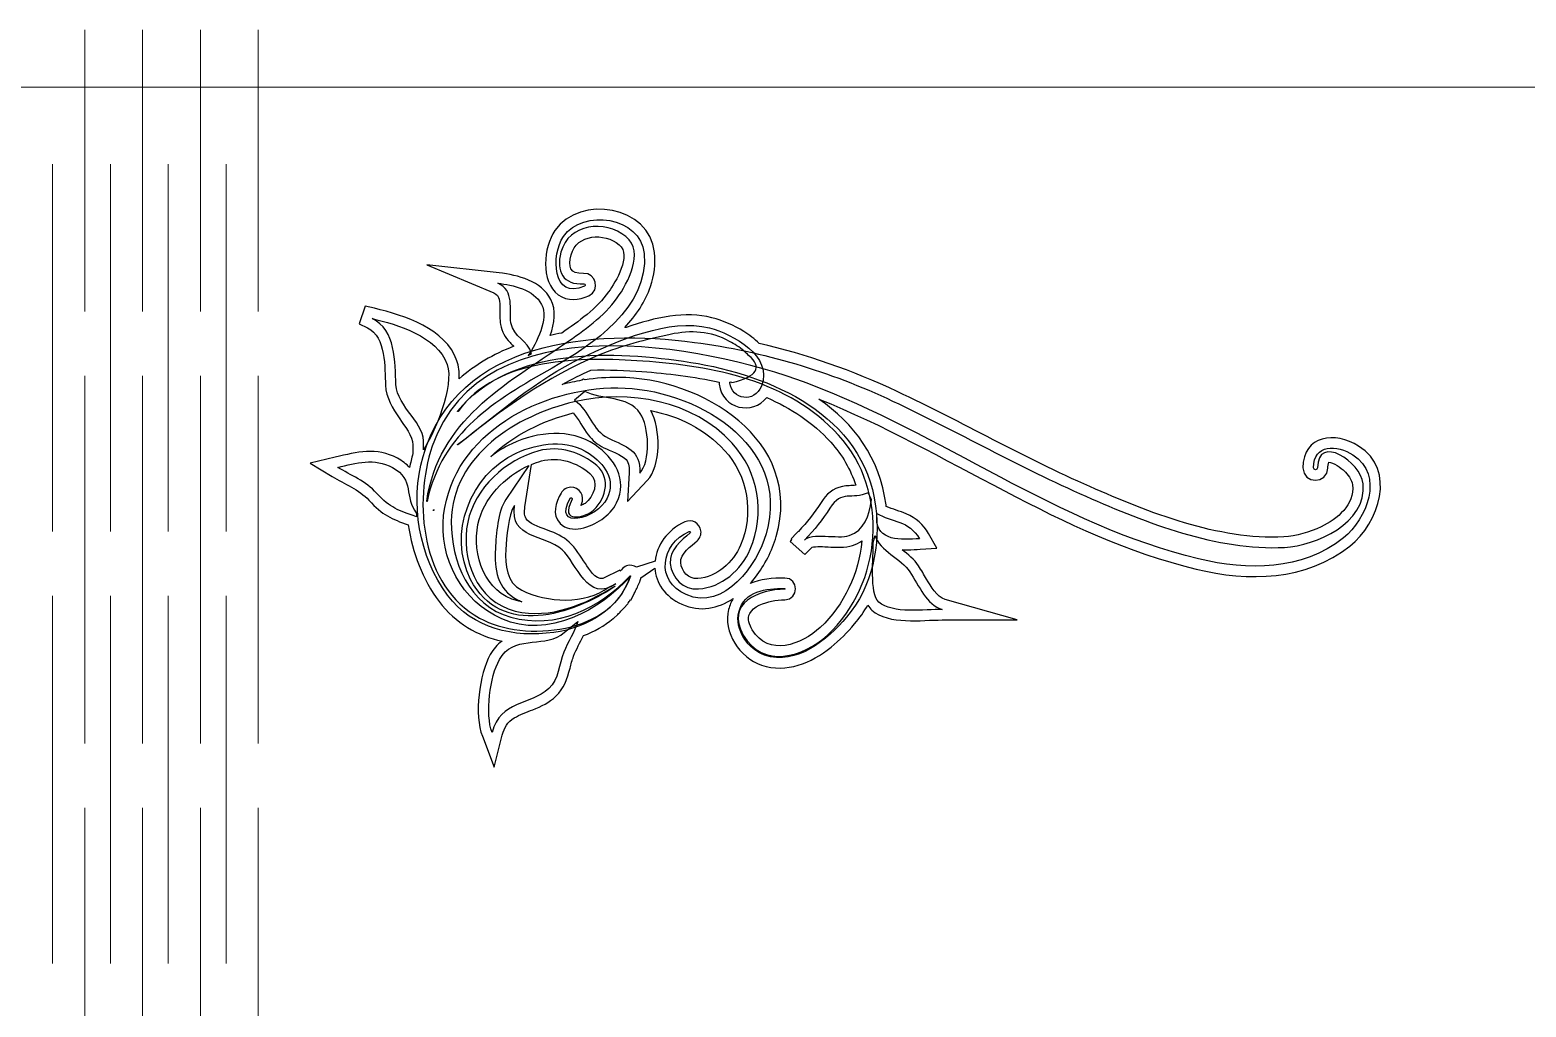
# Model space of a CAD drawing. Header units: centimetres. Extents: x -31 to 29.5, y -18.9 to 20.7.
# Drawn here: x -7.19 to 2.64, y 14.32 to 20.75 of the extents above; entities that cross this region are included whole.
import ezdxf

# ---------------------------------------------------------------- set-up
doc = ezdxf.new("R2010")
doc.units = ezdxf.units.CM
doc.header["$MEASUREMENT"] = 0
doc.layers.add('layer 1', color=7, linetype='Continuous')

msp = doc.modelspace()

# ---------------------------------------------------------------- linework, layer by layer
at = {"layer": 'layer 1', "color": 1, "lineweight": 9}
for points in [[(-6.8301, 20.74511), (-6.8301, 20.74511), (-6.8301, 18.89259), (-6.8301, 18.89259)], [(-6.44995, 20.74511), (-6.44995, 20.74511), (-6.44995, 18.89259), (-6.44995, 18.89259)], [(-6.06979, 20.74511), (-6.06979, 20.74511), (-6.06979, 18.89259), (-6.06979, 18.89259)], [(-5.68964, 20.74511), (-5.68964, 20.74511), (-5.68964, 18.89259), (-5.68964, 18.89259)], [(-7.04121, 19.86218), (-7.04121, 19.05667), (-7.04121, 18.25113), (-7.04121, 17.44559)], [(-6.66106, 19.86218), (-6.66106, 19.05667), (-6.66106, 18.25113), (-6.66106, 17.44559)], [(-6.2809, 19.86218), (-6.2809, 19.05667), (-6.2809, 18.25113), (-6.2809, 17.44559)], [(-5.90075, 19.86218), (-5.90075, 19.05667), (-5.90075, 18.25113), (-5.90075, 17.44559)], [(-6.83008, 18.46944), (-6.83008, 17.66392), (-6.83008, 16.85838), (-6.83008, 16.05284)], [(-6.44993, 18.46944), (-6.44993, 17.66392), (-6.44993, 16.85838), (-6.44993, 16.05284)], [(-6.06977, 18.46944), (-6.06977, 17.66392), (-6.06977, 16.85838), (-6.06977, 16.05284)], [(-5.68962, 18.46944), (-5.68962, 17.66392), (-5.68962, 16.85838), (-5.68962, 16.05284)], [(-7.04119, 17.02244), (-7.04119, 16.21692), (-7.04119, 15.41138), (-7.04119, 14.60584)], [(-6.66104, 17.02244), (-6.66104, 16.21692), (-6.66104, 15.41138), (-6.66104, 14.60584)], [(-6.28088, 17.02244), (-6.28088, 16.21692), (-6.28088, 15.41138), (-6.28088, 14.60584)], [(-5.90073, 17.02244), (-5.90073, 16.21692), (-5.90073, 15.41138), (-5.90073, 14.60584)], [(-6.83008, 15.62969), (-6.83008, 14.82417), (-6.83008, 14.01863), (-6.83008, 13.2131)], [(-6.44993, 15.62969), (-6.44993, 14.82417), (-6.44993, 14.01863), (-6.44993, 13.2131)], [(-6.06977, 15.62969), (-6.06977, 14.82417), (-6.06977, 14.01863), (-6.06977, 13.2131)], [(-5.68962, 15.62969), (-5.68962, 14.82417), (-5.68962, 14.01863), (-5.68962, 13.2131)]]:
    msp.add_open_spline(points, degree=3, dxfattribs=at)
msp.add_open_spline([(-30.26199, 20.36777), (-30.26199, 20.36777), (12.02372, 20.36777), (12.02372, 20.36777), (12.02372, 20.36777), (12.19558, 20.36777), (12.33619, 20.22717), (12.33619, 20.05532), (12.33619, 20.05532), (12.33619, 20.05532), (12.33619, -2.51093), (12.33619, -2.51093), (12.33619, -2.51093), (12.33619, -2.68281), (12.19558, -2.82339), (12.02372, -2.82339), (12.02372, -2.82339), (12.02372, -2.82339), (-30.26199, -2.82339), (-30.26199, -2.82339), (-30.26199, -2.82339), (-30.43385, -2.82339), (-30.57445, -2.68281), (-30.57445, -2.51093), (-30.57445, -2.51093), (-30.57445, -2.51093), (-30.57445, 20.05532), (-30.57445, 20.05532), (-30.57445, 20.05532), (-30.57445, 20.22717), (-30.43385, 20.36777), (-30.26199, 20.36777)], degree=3, knots=[0, 0, 0, 0, 0.1111111, 0.1111111, 0.1111111, 0.1111111, 0.2222222, 0.2222222, 0.2222222, 0.2222222, 0.3333333, 0.3333333, 0.3333333, 0.3333333, 0.4444444, 0.4444444, 0.4444444, 0.4444444, 0.5555556, 0.5555556, 0.5555556, 0.5555556, 0.6666667, 0.6666667, 0.6666667, 0.6666667, 0.7777778, 0.7777778, 0.7777778, 0.7777778, 1, 1, 1, 1], dxfattribs=at)
at = {"layer": 'layer 1', "color": 7}
for points, knots in [([(-1.45755, 17.32664), (-1.4174, 17.29539), (-1.37709, 17.26248), (-1.34866, 17.21995), (-1.34866, 17.21995), (-1.32977, 17.19167), (-1.31306, 17.16201), (-1.2959, 17.13267), (-1.2959, 17.13267), (-1.26917, 17.08696), (-1.22879, 17.01547), (-1.17412, 16.99993), (-1.17412, 16.99993), (-1.17412, 16.99993), (-0.70026, 16.86532), (-0.70026, 16.86532), (-0.70026, 16.86532), (-0.70026, 16.86532), (-1.19287, 16.86458), (-1.19287, 16.86458), (-1.19287, 16.86458), (-1.33172, 16.86437), (-1.54293, 16.83114), (-1.65515, 16.92928), (-1.65515, 16.92928), (-1.6656, 16.93841), (-1.67445, 16.94959), (-1.68193, 16.9624), (-1.68193, 16.9624), (-1.7071, 16.91899), (-1.73613, 16.87755), (-1.76917, 16.83861), (-1.76917, 16.83861), (-1.81607, 16.78334), (-1.86769, 16.73093), (-1.92426, 16.68552), (-1.92426, 16.68552), (-2.05442, 16.58103), (-2.21541, 16.51311), (-2.38188, 16.56777), (-2.38188, 16.56777), (-2.52315, 16.61416), (-2.63681, 16.78573), (-2.597, 16.93438), (-2.597, 16.93438), (-2.58979, 16.96129), (-2.58, 16.98476), (-2.56801, 17.00523), (-2.56801, 17.00523), (-2.66619, 16.93984), (-2.78241, 16.9136), (-2.90471, 16.96795), (-2.90471, 16.96795), (-3.01973, 17.01906), (-3.07611, 17.11032), (-3.08203, 17.20551), (-3.08203, 17.20551), (-3.08203, 17.20551), (-3.1734, 17.14225), (-3.1734, 17.14225), (-3.1734, 17.14225), (-3.17408, 17.13825), (-3.17513, 17.13422), (-3.17656, 17.13016), (-3.17656, 17.13016), (-3.1778, 17.12665), (-3.17908, 17.12315), (-3.18039, 17.11967), (-3.18039, 17.11967), (-3.18039, 17.11967), (-3.17859, 17.11877), (-3.17859, 17.11877), (-3.17859, 17.11877), (-3.17859, 17.11877), (-3.19339, 17.0881), (-3.19339, 17.0881), (-3.19339, 17.0881), (-3.19813, 17.07748), (-3.20319, 17.06701), (-3.20854, 17.05669), (-3.20854, 17.05669), (-3.21257, 17.04838), (-3.21683, 17.0402), (-3.22132, 17.03216), (-3.22132, 17.03216), (-3.22132, 17.03216), (-3.24045, 16.99544), (-3.24045, 16.99544), (-3.24045, 16.99544), (-3.24045, 16.99544), (-3.24309, 16.99677), (-3.24309, 16.99677), (-3.24309, 16.99677), (-3.24835, 16.98898), (-3.25384, 16.98134), (-3.25953, 16.97386), (-3.25953, 16.97386), (-3.25953, 16.97386), (-3.25742, 16.9718), (-3.25742, 16.9718), (-3.25742, 16.9718), (-3.25742, 16.9718), (-3.28764, 16.94009), (-3.28764, 16.94009), (-3.28764, 16.94009), (-3.29329, 16.93387), (-3.2991, 16.92777), (-3.30507, 16.92181), (-3.30507, 16.92181), (-3.31177, 16.91481), (-3.31861, 16.90799), (-3.32561, 16.90134), (-3.32561, 16.90134), (-3.32561, 16.90134), (-3.3539, 16.87315), (-3.3539, 16.87315), (-3.3539, 16.87315), (-3.3539, 16.87315), (-3.35552, 16.87473), (-3.35552, 16.87473), (-3.35552, 16.87473), (-3.41405, 16.82595), (-3.48087, 16.7884), (-3.55194, 16.7612), (-3.55194, 16.7612), (-3.57352, 16.71609), (-3.59791, 16.6726), (-3.61651, 16.62602), (-3.61651, 16.62602), (-3.62659, 16.60079), (-3.63307, 16.57337), (-3.63988, 16.54709), (-3.63988, 16.54709), (-3.6579, 16.47745), (-3.67823, 16.41444), (-3.73244, 16.3635), (-3.73244, 16.3635), (-3.77695, 16.32168), (-3.82833, 16.29644), (-3.88441, 16.27411), (-3.88441, 16.27411), (-3.92471, 16.25806), (-3.97012, 16.24318), (-4.00689, 16.22015), (-4.00689, 16.22015), (-4.05065, 16.19275), (-4.07251, 16.15743), (-4.08493, 16.10758), (-4.08493, 16.10758), (-4.08493, 16.10758), (-4.13743, 15.89681), (-4.13743, 15.89681), (-4.13743, 15.89681), (-4.13743, 15.89681), (-4.21617, 16.09925), (-4.21617, 16.09925), (-4.21617, 16.09925), (-4.27023, 16.23826), (-4.23675, 16.50793), (-4.16439, 16.63713), (-4.16439, 16.63713), (-4.14426, 16.67309), (-4.11847, 16.70237), (-4.08652, 16.7247), (-4.08652, 16.7247), (-4.24725, 16.76037), (-4.39331, 16.84294), (-4.4998, 16.98537), (-4.4998, 16.98537), (-4.60844, 17.13067), (-4.67695, 17.30703), (-4.70276, 17.48933), (-4.70276, 17.48933), (-4.81285, 17.52931), (-4.8727, 17.55318), (-4.96207, 17.652), (-4.96207, 17.652), (-5.02449, 17.72102), (-5.12364, 17.76109), (-5.20256, 17.80886), (-5.20256, 17.80886), (-5.20256, 17.80886), (-5.34743, 17.89655), (-5.34743, 17.89655), (-5.34743, 17.89655), (-5.34743, 17.89655), (-5.18253, 17.93506), (-5.18253, 17.93506), (-5.18253, 17.93506), (-5.03941, 17.96849), (-4.91317, 18.0028), (-4.77445, 17.92831), (-4.77445, 17.92831), (-4.74236, 17.91108), (-4.71573, 17.89087), (-4.69443, 17.8664), (-4.69443, 17.8664), (-4.68843, 17.89765), (-4.68108, 17.92855), (-4.67234, 17.95897), (-4.67234, 17.95897), (-4.67234, 17.95898), (-4.67233, 17.95899), (-4.67233, 17.959), (-4.67233, 17.959), (-4.67233, 17.959), (-4.67233, 18.01709), (-4.67233, 18.01709), (-4.67233, 18.01709), (-4.67233, 18.07137), (-4.72989, 18.14504), (-4.75963, 18.18824), (-4.75963, 18.18824), (-4.8057, 18.25515), (-4.84883, 18.32538), (-4.85285, 18.40885), (-4.85285, 18.40885), (-4.8583, 18.52203), (-4.84815, 18.72699), (-4.97059, 18.78487), (-4.97059, 18.78487), (-4.97059, 18.78487), (-5.02686, 18.81147), (-5.02686, 18.81147), (-5.02686, 18.81147), (-5.02686, 18.81147), (-4.9855, 18.92887), (-4.9855, 18.92887), (-4.9855, 18.92887), (-4.9855, 18.92887), (-4.92498, 18.91432), (-4.92498, 18.91432), (-4.92498, 18.91432), (-4.72607, 18.86649), (-4.45785, 18.78168), (-4.38279, 18.56793), (-4.38279, 18.56793), (-4.37102, 18.53441), (-4.3672, 18.49395), (-4.36935, 18.44963), (-4.36935, 18.44963), (-4.26482, 18.54254), (-4.14248, 18.61277), (-4.0094, 18.66451), (-4.0094, 18.66451), (-4.01844, 18.67301), (-4.02716, 18.68104), (-4.03406, 18.68833), (-4.03406, 18.68833), (-4.06682, 18.72294), (-4.08849, 18.76022), (-4.09636, 18.80781), (-4.09636, 18.80781), (-4.10225, 18.84344), (-4.10052, 18.87954), (-4.1008, 18.91547), (-4.1008, 18.91547), (-4.1011, 18.95454), (-4.0994, 18.99766), (-4.14073, 19.01503), (-4.14073, 19.01503), (-4.14073, 19.01503), (-4.58178, 19.20037), (-4.58178, 19.20037), (-4.58178, 19.20037), (-4.58178, 19.20037), (-4.10633, 19.14719), (-4.10633, 19.14719), (-4.10633, 19.14719), (-3.98145, 19.13322), (-3.82769, 19.09282), (-3.76563, 18.97156), (-3.76563, 18.97156), (-3.72996, 18.90187), (-3.74143, 18.8159), (-3.76979, 18.73638), (-3.76979, 18.73638), (-3.74472, 18.74196), (-3.71944, 18.74703), (-3.694, 18.75164), (-3.694, 18.75164), (-3.58411, 18.82695), (-3.46309, 18.91361), (-3.3862, 19.02217), (-3.3862, 19.02217), (-3.34063, 19.08652), (-3.23249, 19.26241), (-3.31676, 19.3323), (-3.31676, 19.3323), (-3.41373, 19.41272), (-3.59619, 19.4048), (-3.63284, 19.26523), (-3.63284, 19.26523), (-3.65355, 19.18641), (-3.64112, 19.13859), (-3.55221, 19.14402), (-3.55221, 19.14402), (-3.46774, 19.14918), (-3.43905, 19.03092), (-3.51559, 18.99664), (-3.51559, 18.99664), (-3.58116, 18.96727), (-3.65554, 18.95863), (-3.71671, 19.00335), (-3.71671, 19.00335), (-3.83469, 19.08961), (-3.81488, 19.31802), (-3.73912, 19.4262), (-3.73912, 19.4262), (-3.57364, 19.66252), (-3.11412, 19.58859), (-3.08439, 19.28132), (-3.08439, 19.28132), (-3.07704, 19.2053), (-3.08598, 19.13043), (-3.11031, 19.05808), (-3.11031, 19.05808), (-3.144, 18.95789), (-3.2048, 18.86839), (-3.28002, 18.78855), (-3.28002, 18.78855), (-3.27659, 18.78858), (-3.27316, 18.78861), (-3.26972, 18.78863), (-3.26972, 18.78863), (-3.08214, 18.85509), (-2.88104, 18.89649), (-2.70653, 18.85196), (-2.70653, 18.85196), (-2.63474, 18.83364), (-2.56056, 18.80103), (-2.49775, 18.76193), (-2.49775, 18.76193), (-2.46143, 18.73932), (-2.42679, 18.71283), (-2.39687, 18.68296), (-2.39687, 18.68296), (-2.08467, 18.61065), (-1.78247, 18.50481), (-1.48955, 18.36682), (-1.48955, 18.36682), (-1.06325, 18.166), (-0.65353, 17.93081), (-0.22188, 17.74131), (-0.22188, 17.74131), (0.16613, 17.57097), (0.62186, 17.38799), (1.05252, 17.41077), (1.05252, 17.41077), (1.13391, 17.41508), (1.22363, 17.44129), (1.29675, 17.47664), (1.29675, 17.47664), (1.4041, 17.52854), (1.51832, 17.62099), (1.50481, 17.75328), (1.50481, 17.75328), (1.50159, 17.78477), (1.471, 17.82317), (1.44927, 17.84448), (1.44927, 17.84448), (1.4331, 17.86033), (1.37467, 17.90613), (1.34865, 17.90146), (1.34865, 17.90146), (1.34386, 17.89339), (1.34251, 17.87136), (1.34241, 17.86385), (1.34241, 17.86385), (1.34105, 17.75711), (1.17866, 17.75722), (1.17825, 17.86447), (1.17825, 17.86447), (1.17741, 18.0831), (1.39323, 18.10391), (1.54381, 18.0084), (1.54381, 18.0084), (1.79441, 17.84945), (1.6796, 17.50263), (1.4866, 17.34987), (1.4866, 17.34987), (1.19711, 17.12076), (0.81946, 17.11575), (0.47542, 17.19898), (0.47542, 17.19898), (-0.42126, 17.41592), (-1.15994, 17.97921), (-2.00369, 18.31731), (-2.00369, 18.31731), (-1.77409, 18.15695), (-1.60309, 17.93126), (-1.56253, 17.62234), (-1.56253, 17.62234), (-1.56203, 17.61856), (-1.56156, 17.61479), (-1.5611, 17.61101), (-1.5611, 17.61101), (-1.51923, 17.59228), (-1.47126, 17.5809), (-1.42971, 17.56273), (-1.42971, 17.56273), (-1.36522, 17.53453), (-1.31732, 17.49426), (-1.28244, 17.43246), (-1.28244, 17.43246), (-1.28244, 17.43246), (-1.22835, 17.33662), (-1.22835, 17.33662), (-1.22835, 17.33662), (-1.22835, 17.33662), (-1.33818, 17.3297), (-1.33818, 17.3297), (-1.33818, 17.3297), (-1.3651, 17.328), (-1.39199, 17.32634), (-1.41896, 17.32597), (-1.41896, 17.32597), (-1.4319, 17.32579), (-1.4448, 17.32599), (-1.45755, 17.32664)], [0, 0, 0, 0, 0.009434, 0.009434, 0.009434, 0.009434, 0.0188679, 0.0188679, 0.0188679, 0.0188679, 0.0283019, 0.0283019, 0.0283019, 0.0283019, 0.0377358, 0.0377358, 0.0377358, 0.0377358, 0.0471698, 0.0471698, 0.0471698, 0.0471698, 0.0566038, 0.0566038, 0.0566038, 0.0566038, 0.0660377, 0.0660377, 0.0660377, 0.0660377, 0.0754717, 0.0754717, 0.0754717, 0.0754717, 0.0849057, 0.0849057, 0.0849057, 0.0849057, 0.0943396, 0.0943396, 0.0943396, 0.0943396, 0.1037736, 0.1037736, 0.1037736, 0.1037736, 0.1132075, 0.1132075, 0.1132075, 0.1132075, 0.1226415, 0.1226415, 0.1226415, 0.1226415, 0.1320755, 0.1320755, 0.1320755, 0.1320755, 0.1415094, 0.1415094, 0.1415094, 0.1415094, 0.1509434, 0.1509434, 0.1509434, 0.1509434, 0.1603774, 0.1603774, 0.1603774, 0.1603774, 0.1698113, 0.1698113, 0.1698113, 0.1698113, 0.1792453, 0.1792453, 0.1792453, 0.1792453, 0.1886792, 0.1886792, 0.1886792, 0.1886792, 0.1981132, 0.1981132, 0.1981132, 0.1981132, 0.2075472, 0.2075472, 0.2075472, 0.2075472, 0.2169811, 0.2169811, 0.2169811, 0.2169811, 0.2264151, 0.2264151, 0.2264151, 0.2264151, 0.2358491, 0.2358491, 0.2358491, 0.2358491, 0.245283, 0.245283, 0.245283, 0.245283, 0.254717, 0.254717, 0.254717, 0.254717, 0.2641509, 0.2641509, 0.2641509, 0.2641509, 0.2735849, 0.2735849, 0.2735849, 0.2735849, 0.2830189, 0.2830189, 0.2830189, 0.2830189, 0.2924528, 0.2924528, 0.2924528, 0.2924528, 0.3018868, 0.3018868, 0.3018868, 0.3018868, 0.3113208, 0.3113208, 0.3113208, 0.3113208, 0.3207547, 0.3207547, 0.3207547, 0.3207547, 0.3301887, 0.3301887, 0.3301887, 0.3301887, 0.3396226, 0.3396226, 0.3396226, 0.3396226, 0.3490566, 0.3490566, 0.3490566, 0.3490566, 0.3584906, 0.3584906, 0.3584906, 0.3584906, 0.3679245, 0.3679245, 0.3679245, 0.3679245, 0.3773585, 0.3773585, 0.3773585, 0.3773585, 0.3867925, 0.3867925, 0.3867925, 0.3867925, 0.3962264, 0.3962264, 0.3962264, 0.3962264, 0.4056604, 0.4056604, 0.4056604, 0.4056604, 0.4150943, 0.4150943, 0.4150943, 0.4150943, 0.4245283, 0.4245283, 0.4245283, 0.4245283, 0.4339623, 0.4339623, 0.4339623, 0.4339623, 0.4433962, 0.4433962, 0.4433962, 0.4433962, 0.4528302, 0.4528302, 0.4528302, 0.4528302, 0.4622642, 0.4622642, 0.4622642, 0.4622642, 0.4716981, 0.4716981, 0.4716981, 0.4716981, 0.4811321, 0.4811321, 0.4811321, 0.4811321, 0.490566, 0.490566, 0.490566, 0.490566, 0.5, 0.5, 0.5, 0.5, 0.509434, 0.509434, 0.509434, 0.509434, 0.5188679, 0.5188679, 0.5188679, 0.5188679, 0.5283019, 0.5283019, 0.5283019, 0.5283019, 0.5377358, 0.5377358, 0.5377358, 0.5377358, 0.5471698, 0.5471698, 0.5471698, 0.5471698, 0.5566038, 0.5566038, 0.5566038, 0.5566038, 0.5660377, 0.5660377, 0.5660377, 0.5660377, 0.5754717, 0.5754717, 0.5754717, 0.5754717, 0.5849057, 0.5849057, 0.5849057, 0.5849057, 0.5943396, 0.5943396, 0.5943396, 0.5943396, 0.6037736, 0.6037736, 0.6037736, 0.6037736, 0.6132075, 0.6132075, 0.6132075, 0.6132075, 0.6226415, 0.6226415, 0.6226415, 0.6226415, 0.6320755, 0.6320755, 0.6320755, 0.6320755, 0.6415094, 0.6415094, 0.6415094, 0.6415094, 0.6509434, 0.6509434, 0.6509434, 0.6509434, 0.6603774, 0.6603774, 0.6603774, 0.6603774, 0.6698113, 0.6698113, 0.6698113, 0.6698113, 0.6792453, 0.6792453, 0.6792453, 0.6792453, 0.6886792, 0.6886792, 0.6886792, 0.6886792, 0.6981132, 0.6981132, 0.6981132, 0.6981132, 0.7075472, 0.7075472, 0.7075472, 0.7075472, 0.7169811, 0.7169811, 0.7169811, 0.7169811, 0.7264151, 0.7264151, 0.7264151, 0.7264151, 0.7358491, 0.7358491, 0.7358491, 0.7358491, 0.745283, 0.745283, 0.745283, 0.745283, 0.754717, 0.754717, 0.754717, 0.754717, 0.7641509, 0.7641509, 0.7641509, 0.7641509, 0.7735849, 0.7735849, 0.7735849, 0.7735849, 0.7830189, 0.7830189, 0.7830189, 0.7830189, 0.7924528, 0.7924528, 0.7924528, 0.7924528, 0.8018868, 0.8018868, 0.8018868, 0.8018868, 0.8113208, 0.8113208, 0.8113208, 0.8113208, 0.8207547, 0.8207547, 0.8207547, 0.8207547, 0.8301887, 0.8301887, 0.8301887, 0.8301887, 0.8396226, 0.8396226, 0.8396226, 0.8396226, 0.8490566, 0.8490566, 0.8490566, 0.8490566, 0.8584906, 0.8584906, 0.8584906, 0.8584906, 0.8679245, 0.8679245, 0.8679245, 0.8679245, 0.8773585, 0.8773585, 0.8773585, 0.8773585, 0.8867925, 0.8867925, 0.8867925, 0.8867925, 0.8962264, 0.8962264, 0.8962264, 0.8962264, 0.9056604, 0.9056604, 0.9056604, 0.9056604, 0.9150943, 0.9150943, 0.9150943, 0.9150943, 0.9245283, 0.9245283, 0.9245283, 0.9245283, 0.9339623, 0.9339623, 0.9339623, 0.9339623, 0.9433962, 0.9433962, 0.9433962, 0.9433962, 0.9528302, 0.9528302, 0.9528302, 0.9528302, 0.9622642, 0.9622642, 0.9622642, 0.9622642, 0.9716981, 0.9716981, 0.9716981, 0.9716981, 0.9811321, 0.9811321, 0.9811321, 0.9811321, 1, 1, 1, 1]), ([(-1.7213, 17.38413), (-1.73921, 17.37213), (-1.7595, 17.36204), (-1.78254, 17.35421), (-1.78254, 17.35421), (-1.82998, 17.33808), (-1.89381, 17.34293), (-1.94366, 17.34525), (-1.94366, 17.34525), (-1.96314, 17.34616), (-2.02824, 17.34967), (-2.04839, 17.34229), (-2.04839, 17.34229), (-2.04839, 17.34229), (-2.09522, 17.29475), (-2.09522, 17.29475), (-2.09522, 17.29475), (-2.09522, 17.29475), (-2.19312, 17.38062), (-2.19312, 17.38062), (-2.19312, 17.38062), (-2.19312, 17.38062), (-2.18312, 17.39345), (-2.18312, 17.39345), (-2.18312, 17.39345), (-2.18312, 17.39345), (-2.18709, 17.39778), (-2.18709, 17.39778), (-2.18709, 17.39778), (-2.18709, 17.39778), (-2.15093, 17.43475), (-2.15093, 17.43475), (-2.15093, 17.43475), (-2.14502, 17.44237), (-2.14558, 17.44171), (-2.13867, 17.44729), (-2.13867, 17.44729), (-2.08088, 17.50673), (-2.03398, 17.56657), (-1.98978, 17.63683), (-1.98978, 17.63683), (-1.95575, 17.69092), (-1.91315, 17.73005), (-1.84903, 17.7427), (-1.84903, 17.7427), (-1.81911, 17.74861), (-1.78998, 17.74722), (-1.76119, 17.75034), (-1.76119, 17.75034), (-1.79545, 17.85344), (-1.84996, 17.95017), (-1.92575, 18.03356), (-1.92575, 18.03356), (-2.04491, 18.16467), (-2.18912, 18.25879), (-2.34647, 18.32678), (-2.34647, 18.32678), (-2.43876, 18.21022), (-2.63808, 18.24918), (-2.65856, 18.415), (-2.65856, 18.415), (-2.65909, 18.41933), (-2.65931, 18.42351), (-2.65923, 18.42753), (-2.65923, 18.42753), (-2.82673, 18.46632), (-2.99972, 18.48629), (-3.16668, 18.49798), (-3.16668, 18.49798), (-3.27163, 18.50533), (-3.38643, 18.51075), (-3.50287, 18.50826), (-3.50287, 18.50826), (-3.56671, 18.47915), (-3.62921, 18.44728), (-3.69051, 18.41315), (-3.69051, 18.41315), (-3.64797, 18.42419), (-3.60502, 18.43331), (-3.56198, 18.44048), (-3.56198, 18.44048), (-3.56198, 18.44048), (-3.55163, 18.44911), (-3.55163, 18.44911), (-3.55163, 18.44911), (-3.55163, 18.44911), (-3.54116, 18.44379), (-3.54116, 18.44379), (-3.54116, 18.44379), (-3.46863, 18.45481), (-3.39596, 18.46027), (-3.3246, 18.46004), (-3.3246, 18.46004), (-2.77332, 18.45826), (-2.10288, 18.04731), (-2.28381, 17.41266), (-2.28381, 17.41266), (-2.3104, 17.31942), (-2.36167, 17.22351), (-2.42049, 17.14673), (-2.42049, 17.14673), (-2.43188, 17.13186), (-2.44387, 17.11735), (-2.4564, 17.10337), (-2.4564, 17.10337), (-2.38946, 17.1334), (-2.30807, 17.14036), (-2.22739, 17.14036), (-2.22739, 17.14036), (-2.1335, 17.14036), (-2.1335, 16.9976), (-2.22739, 16.9976), (-2.22739, 16.9976), (-2.25652, 16.9976), (-2.28613, 16.99441), (-2.31463, 16.9884), (-2.31463, 16.9884), (-2.36189, 16.97843), (-2.43489, 16.95297), (-2.45864, 16.90667), (-2.45864, 16.90667), (-2.47637, 16.87208), (-2.45936, 16.83072), (-2.4415, 16.79991), (-2.4415, 16.79991), (-2.337, 16.61965), (-2.11701, 16.70167), (-1.99475, 16.81566), (-1.99475, 16.81566), (-1.83553, 16.96411), (-1.74175, 17.17113), (-1.7213, 17.38413)], [0, 0, 0, 0, 0.0294118, 0.0294118, 0.0294118, 0.0294118, 0.0588235, 0.0588235, 0.0588235, 0.0588235, 0.0882353, 0.0882353, 0.0882353, 0.0882353, 0.1176471, 0.1176471, 0.1176471, 0.1176471, 0.1470588, 0.1470588, 0.1470588, 0.1470588, 0.1764706, 0.1764706, 0.1764706, 0.1764706, 0.2058824, 0.2058824, 0.2058824, 0.2058824, 0.2352941, 0.2352941, 0.2352941, 0.2352941, 0.2647059, 0.2647059, 0.2647059, 0.2647059, 0.2941176, 0.2941176, 0.2941176, 0.2941176, 0.3235294, 0.3235294, 0.3235294, 0.3235294, 0.3529412, 0.3529412, 0.3529412, 0.3529412, 0.3823529, 0.3823529, 0.3823529, 0.3823529, 0.4117647, 0.4117647, 0.4117647, 0.4117647, 0.4411765, 0.4411765, 0.4411765, 0.4411765, 0.4705882, 0.4705882, 0.4705882, 0.4705882, 0.5, 0.5, 0.5, 0.5, 0.5294118, 0.5294118, 0.5294118, 0.5294118, 0.5588235, 0.5588235, 0.5588235, 0.5588235, 0.5882353, 0.5882353, 0.5882353, 0.5882353, 0.6176471, 0.6176471, 0.6176471, 0.6176471, 0.6470588, 0.6470588, 0.6470588, 0.6470588, 0.6764706, 0.6764706, 0.6764706, 0.6764706, 0.7058824, 0.7058824, 0.7058824, 0.7058824, 0.7352941, 0.7352941, 0.7352941, 0.7352941, 0.7647059, 0.7647059, 0.7647059, 0.7647059, 0.7941176, 0.7941176, 0.7941176, 0.7941176, 0.8235294, 0.8235294, 0.8235294, 0.8235294, 0.8529412, 0.8529412, 0.8529412, 0.8529412, 0.8823529, 0.8823529, 0.8823529, 0.8823529, 0.9117647, 0.9117647, 0.9117647, 0.9117647, 0.9411765, 0.9411765, 0.9411765, 0.9411765, 1, 1, 1, 1]), ([(-3.1084, 18.24124), (-3.04306, 18.12035), (-3.04063, 17.87784), (-3.13161, 17.78175), (-3.13161, 17.78175), (-3.13161, 17.78175), (-3.26141, 17.64465), (-3.26141, 17.64465), (-3.26141, 17.64465), (-3.26141, 17.64465), (-3.25059, 17.83314), (-3.25059, 17.83314), (-3.25059, 17.83314), (-3.2489, 17.8625), (-3.25029, 17.89629), (-3.27123, 17.9192), (-3.27123, 17.9192), (-3.29908, 17.94967), (-3.37865, 17.97887), (-3.41699, 17.9973), (-3.41699, 17.9973), (-3.45914, 18.01757), (-3.49251, 18.0465), (-3.52124, 18.0831), (-3.52124, 18.0831), (-3.55498, 18.12609), (-3.5815, 18.18381), (-3.61896, 18.22579), (-3.61896, 18.22579), (-3.81035, 18.1778), (-4.01636, 18.08157), (-4.16097, 17.93715), (-4.16097, 17.93715), (-4.11893, 17.97146), (-4.07259, 18.00079), (-4.02251, 18.02386), (-4.02251, 18.02386), (-3.85029, 18.10319), (-3.64039, 18.12597), (-3.47527, 18.01633), (-3.47527, 18.01633), (-3.34693, 17.93113), (-3.25897, 17.78689), (-3.33366, 17.63445), (-3.33366, 17.63445), (-3.35524, 17.59041), (-3.39145, 17.55358), (-3.43134, 17.52567), (-3.43134, 17.52567), (-3.50173, 17.47641), (-3.63422, 17.42575), (-3.70531, 17.49964), (-3.70531, 17.49964), (-3.76045, 17.55695), (-3.73281, 17.63933), (-3.69882, 17.69922), (-3.69882, 17.69922), (-3.68577, 17.72221), (-3.66202, 17.7368), (-3.63555, 17.73765), (-3.63555, 17.73765), (-3.57763, 17.7395), (-3.53821, 17.67814), (-3.56527, 17.62609), (-3.56527, 17.62609), (-3.56637, 17.62398), (-3.56786, 17.62103), (-3.5695, 17.61762), (-3.5695, 17.61762), (-3.5574, 17.62167), (-3.54599, 17.62672), (-3.54086, 17.63049), (-3.54086, 17.63049), (-3.48342, 17.67357), (-3.44553, 17.77348), (-3.5091, 17.82836), (-3.5091, 17.82836), (-3.59408, 17.90174), (-3.71744, 17.93998), (-3.82775, 17.90997), (-3.82775, 17.90997), (-3.84966, 17.90401), (-3.87144, 17.89659), (-3.8929, 17.88783), (-3.8929, 17.88783), (-3.8929, 17.88783), (-3.93639, 17.6075), (-3.93639, 17.6075), (-3.93639, 17.6075), (-3.94094, 17.57815), (-3.94235, 17.5436), (-3.9209, 17.52019), (-3.9209, 17.52019), (-3.89313, 17.48988), (-3.82197, 17.4684), (-3.78364, 17.45392), (-3.78364, 17.45392), (-3.73365, 17.43504), (-3.68502, 17.41325), (-3.64499, 17.37693), (-3.64499, 17.37693), (-3.60304, 17.33887), (-3.57046, 17.28183), (-3.53894, 17.23474), (-3.53894, 17.23474), (-3.51658, 17.20135), (-3.47295, 17.12918), (-3.42364, 17.13704), (-3.42364, 17.13704), (-3.42364, 17.13704), (-3.42055, 17.13932), (-3.42055, 17.13932), (-3.42055, 17.13932), (-3.42055, 17.13932), (-3.31316, 17.19295), (-3.31316, 17.19295), (-3.31316, 17.19295), (-3.31316, 17.19295), (-3.30911, 17.18627), (-3.30911, 17.18627), (-3.30911, 17.18627), (-3.30656, 17.18889), (-3.30403, 17.19153), (-3.30151, 17.19417), (-3.30151, 17.19417), (-3.29349, 17.20599), (-3.28215, 17.21449), (-3.26817, 17.21974), (-3.26817, 17.21974), (-3.24431, 17.2287), (-3.22017, 17.2238), (-3.2021, 17.21075), (-3.2021, 17.21075), (-3.2021, 17.21075), (-3.08102, 17.25142), (-3.08102, 17.25142), (-3.08102, 17.25142), (-3.07012, 17.35494), (-3.0015, 17.45626), (-2.88554, 17.50931), (-2.88554, 17.50931), (-2.83984, 17.53021), (-2.78598, 17.50084), (-2.77927, 17.45096), (-2.77927, 17.45096), (-2.7759, 17.4259), (-2.78572, 17.40103), (-2.80493, 17.38469), (-2.80493, 17.38469), (-2.84152, 17.35358), (-2.91693, 17.29752), (-2.91198, 17.24261), (-2.91198, 17.24261), (-2.90671, 17.1842), (-2.86229, 17.13267), (-2.80055, 17.13709), (-2.80055, 17.13709), (-2.6742, 17.14614), (-2.56663, 17.24324), (-2.51878, 17.35663), (-2.51878, 17.35663), (-2.42988, 17.56727), (-2.46989, 17.81074), (-2.62441, 17.97988), (-2.62441, 17.97988), (-2.75299, 18.12064), (-2.92487, 18.205), (-3.1084, 18.24124)], [0, 0, 0, 0, 0.0232558, 0.0232558, 0.0232558, 0.0232558, 0.0465116, 0.0465116, 0.0465116, 0.0465116, 0.0697674, 0.0697674, 0.0697674, 0.0697674, 0.0930233, 0.0930233, 0.0930233, 0.0930233, 0.1162791, 0.1162791, 0.1162791, 0.1162791, 0.1395349, 0.1395349, 0.1395349, 0.1395349, 0.1627907, 0.1627907, 0.1627907, 0.1627907, 0.1860465, 0.1860465, 0.1860465, 0.1860465, 0.2093023, 0.2093023, 0.2093023, 0.2093023, 0.2325581, 0.2325581, 0.2325581, 0.2325581, 0.255814, 0.255814, 0.255814, 0.255814, 0.2790698, 0.2790698, 0.2790698, 0.2790698, 0.3023256, 0.3023256, 0.3023256, 0.3023256, 0.3255814, 0.3255814, 0.3255814, 0.3255814, 0.3488372, 0.3488372, 0.3488372, 0.3488372, 0.372093, 0.372093, 0.372093, 0.372093, 0.3953488, 0.3953488, 0.3953488, 0.3953488, 0.4186047, 0.4186047, 0.4186047, 0.4186047, 0.4418605, 0.4418605, 0.4418605, 0.4418605, 0.4651163, 0.4651163, 0.4651163, 0.4651163, 0.4883721, 0.4883721, 0.4883721, 0.4883721, 0.5116279, 0.5116279, 0.5116279, 0.5116279, 0.5348837, 0.5348837, 0.5348837, 0.5348837, 0.5581395, 0.5581395, 0.5581395, 0.5581395, 0.5813953, 0.5813953, 0.5813953, 0.5813953, 0.6046512, 0.6046512, 0.6046512, 0.6046512, 0.627907, 0.627907, 0.627907, 0.627907, 0.6511628, 0.6511628, 0.6511628, 0.6511628, 0.6744186, 0.6744186, 0.6744186, 0.6744186, 0.6976744, 0.6976744, 0.6976744, 0.6976744, 0.7209302, 0.7209302, 0.7209302, 0.7209302, 0.744186, 0.744186, 0.744186, 0.744186, 0.7674419, 0.7674419, 0.7674419, 0.7674419, 0.7906977, 0.7906977, 0.7906977, 0.7906977, 0.8139535, 0.8139535, 0.8139535, 0.8139535, 0.8372093, 0.8372093, 0.8372093, 0.8372093, 0.8604651, 0.8604651, 0.8604651, 0.8604651, 0.8837209, 0.8837209, 0.8837209, 0.8837209, 0.9069767, 0.9069767, 0.9069767, 0.9069767, 0.9302326, 0.9302326, 0.9302326, 0.9302326, 0.9534884, 0.9534884, 0.9534884, 0.9534884, 1, 1, 1, 1]), ([(-3.90995, 17.88055), (-4.07007, 17.8093), (-4.20922, 17.66368), (-4.2449, 17.49287), (-4.2449, 17.49287), (-4.28635, 17.29437), (-4.1992, 17.04182), (-3.98374, 16.99014), (-3.98374, 16.99014), (-3.97476, 16.98799), (-3.96577, 16.98609), (-3.95679, 16.98445), (-3.95679, 16.98445), (-3.96755, 16.98911), (-3.97809, 16.99402), (-3.98838, 16.99919), (-3.98838, 16.99919), (-4.11825, 17.0644), (-4.13865, 17.20194), (-4.13038, 17.33294), (-4.13038, 17.33294), (-4.12435, 17.42847), (-4.11561, 17.57721), (-4.06166, 17.65678), (-4.06166, 17.65678), (-4.06166, 17.65678), (-3.90995, 17.88055), (-3.90995, 17.88055)], [0, 0, 0, 0, 0.125, 0.125, 0.125, 0.125, 0.25, 0.25, 0.25, 0.25, 0.375, 0.375, 0.375, 0.375, 0.5, 0.5, 0.5, 0.5, 0.625, 0.625, 0.625, 0.625, 0.75, 0.75, 0.75, 0.75, 1, 1, 1, 1]), ([(-4.53676, 17.58881), (-4.53667, 17.58625), (-4.53658, 17.5837), (-4.53648, 17.58114), (-4.53648, 17.58114), (-4.53606, 17.58412), (-4.53563, 17.58709), (-4.53519, 17.59006), (-4.53519, 17.59006), (-4.53571, 17.58963), (-4.53623, 17.58922), (-4.53676, 17.58881)], [0, 0, 0, 0, 0.25, 0.25, 0.25, 0.25, 0.5, 0.5, 0.5, 0.5, 1, 1, 1, 1])]:
    msp.add_open_spline(points, degree=3, knots=knots, dxfattribs=at)
at = {"layer": 'layer 1', "color": 250}
for points, knots in [([(-4.57963, 17.64429), (-4.48174, 18.1008), (-4.13428, 18.30596), (-3.75774, 18.52143), (-3.75774, 18.52143), (-3.49155, 18.6738), (-3.1189, 18.92177), (-3.15306, 19.27468), (-3.15306, 19.27468), (-3.17646, 19.51666), (-3.55303, 19.57167), (-3.68261, 19.38663), (-3.68261, 19.38663), (-3.76507, 19.26887), (-3.75837, 18.96348), (-3.54379, 19.0596), (-3.54379, 19.0596), (-3.5362, 19.063), (-3.54001, 19.07565), (-3.548, 19.07516), (-3.548, 19.07516), (-3.68554, 19.06679), (-3.73257, 19.15723), (-3.69957, 19.28276), (-3.69957, 19.28276), (-3.6498, 19.47241), (-3.40881, 19.49824), (-3.27272, 19.3854), (-3.27272, 19.3854), (-3.14796, 19.28191), (-3.26035, 19.08047), (-3.3299, 18.9823), (-3.3299, 18.9823), (-3.41575, 18.86102), (-3.5491, 18.76707), (-3.66995, 18.6845), (-3.66995, 18.6845), (-4.07555, 18.40743), (-4.5045, 18.17571), (-4.58191, 17.64497), (-4.58191, 17.64497), (-4.58213, 17.64348), (-4.57995, 17.64277), (-4.57963, 17.64429)], [0, 0, 0, 0, 0.0833333, 0.0833333, 0.0833333, 0.0833333, 0.1666667, 0.1666667, 0.1666667, 0.1666667, 0.25, 0.25, 0.25, 0.25, 0.3333333, 0.3333333, 0.3333333, 0.3333333, 0.4166667, 0.4166667, 0.4166667, 0.4166667, 0.5, 0.5, 0.5, 0.5, 0.5833333, 0.5833333, 0.5833333, 0.5833333, 0.6666667, 0.6666667, 0.6666667, 0.6666667, 0.75, 0.75, 0.75, 0.75, 0.8333333, 0.8333333, 0.8333333, 0.8333333, 1, 1, 1, 1]), ([(-3.91482, 18.60402), (-3.86062, 18.68439), (-3.77843, 18.84515), (-3.82704, 18.94013), (-3.82704, 18.94013), (-3.87673, 19.0372), (-4.017, 19.06778), (-4.114, 19.07863), (-4.114, 19.07863), (-4.00142, 19.03132), (-4.04248, 18.9049), (-4.02829, 18.81906), (-4.02829, 18.81906), (-4.01239, 18.72292), (-3.91577, 18.70615), (-3.89225, 18.61531), (-3.89225, 18.61531), (-3.89225, 18.61531), (-3.91482, 18.60402), (-3.91482, 18.60402)], [0, 0, 0, 0, 0.1666667, 0.1666667, 0.1666667, 0.1666667, 0.3333333, 0.3333333, 0.3333333, 0.3333333, 0.5, 0.5, 0.5, 0.5, 0.6666667, 0.6666667, 0.6666667, 0.6666667, 1, 1, 1, 1]), ([(-3.24488, 17.15409), (-3.35426, 16.77364), (-3.93575, 16.71257), (-4.23565, 16.87701), (-4.23565, 16.87701), (-4.61592, 17.08554), (-4.67258, 17.63763), (-4.54516, 18.00713), (-4.54516, 18.00713), (-4.21894, 18.95296), (-2.76878, 18.67872), (-2.0814, 18.42142), (-2.0814, 18.42142), (-1.19829, 18.09085), (-0.43423, 17.49002), (0.49164, 17.26604), (0.49164, 17.26604), (0.81448, 17.18793), (1.17176, 17.18867), (1.44378, 17.40397), (1.44378, 17.40397), (1.59715, 17.52535), (1.71489, 17.81824), (1.50686, 17.95014), (1.50686, 17.95014), (1.40246, 18.01638), (1.24668, 18.02386), (1.24724, 17.86473), (1.24724, 17.86473), (1.24731, 17.84783), (1.27321, 17.84786), (1.27343, 17.86473), (1.27343, 17.86473), (1.27628, 18.09215), (1.55893, 17.90244), (1.57344, 17.76029), (1.57344, 17.76029), (1.60011, 17.49952), (1.26343, 17.35287), (1.05617, 17.34188), (1.05617, 17.34188), (0.61264, 17.31846), (0.14805, 17.50356), (-0.24961, 17.67814), (-0.24961, 17.67814), (-0.68173, 17.86785), (-1.09215, 18.10335), (-1.51895, 18.30441), (-1.51895, 18.30441), (-1.93473, 18.50028), (-2.3659, 18.62953), (-2.82151, 18.69009), (-2.82151, 18.69009), (-3.48741, 18.77866), (-4.38536, 18.70831), (-4.60603, 17.93993), (-4.60603, 17.93993), (-4.69332, 17.63593), (-4.63368, 17.27961), (-4.44455, 17.02668), (-4.44455, 17.02668), (-4.27899, 16.80524), (-4.0081, 16.7461), (-3.74645, 16.7825), (-3.74645, 16.7825), (-3.52176, 16.81372), (-3.31966, 16.93506), (-3.2416, 17.15316), (-3.2416, 17.15316), (-3.24088, 17.15522), (-3.24427, 17.15618), (-3.24488, 17.15409)], [0, 0, 0, 0, 0.0526316, 0.0526316, 0.0526316, 0.0526316, 0.1052632, 0.1052632, 0.1052632, 0.1052632, 0.1578947, 0.1578947, 0.1578947, 0.1578947, 0.2105263, 0.2105263, 0.2105263, 0.2105263, 0.2631579, 0.2631579, 0.2631579, 0.2631579, 0.3157895, 0.3157895, 0.3157895, 0.3157895, 0.3684211, 0.3684211, 0.3684211, 0.3684211, 0.4210526, 0.4210526, 0.4210526, 0.4210526, 0.4736842, 0.4736842, 0.4736842, 0.4736842, 0.5263158, 0.5263158, 0.5263158, 0.5263158, 0.5789474, 0.5789474, 0.5789474, 0.5789474, 0.6315789, 0.6315789, 0.6315789, 0.6315789, 0.6842105, 0.6842105, 0.6842105, 0.6842105, 0.7368421, 0.7368421, 0.7368421, 0.7368421, 0.7894737, 0.7894737, 0.7894737, 0.7894737, 0.8421053, 0.8421053, 0.8421053, 0.8421053, 0.8947368, 0.8947368, 0.8947368, 0.8947368, 1, 1, 1, 1]), ([(-4.60334, 17.98324), (-4.53089, 18.09211), (-4.39841, 18.4042), (-4.44788, 18.54507), (-4.44788, 18.54507), (-4.51351, 18.73195), (-4.77526, 18.80736), (-4.94111, 18.84724), (-4.94111, 18.84724), (-4.78276, 18.77239), (-4.79103, 18.55907), (-4.78394, 18.41217), (-4.78394, 18.41217), (-4.77692, 18.2663), (-4.58323, 18.15148), (-4.60334, 18.01709), (-4.60334, 18.01709), (-4.60334, 18.01709), (-4.60334, 17.98324), (-4.60334, 17.98324)], [0, 0, 0, 0, 0.1666667, 0.1666667, 0.1666667, 0.1666667, 0.3333333, 0.3333333, 0.3333333, 0.3333333, 0.5, 0.5, 0.5, 0.5, 0.6666667, 0.6666667, 0.6666667, 0.6666667, 1, 1, 1, 1]), ([(-4.37641, 18.01592), (-4.09255, 18.2456), (-3.79188, 18.46505), (-3.45279, 18.60525), (-3.45279, 18.60525), (-3.3016, 18.66777), (-3.14046, 18.70899), (-2.98069, 18.74266), (-2.98069, 18.74266), (-2.84418, 18.7714), (-2.71597, 18.76445), (-2.59142, 18.6968), (-2.59142, 18.6968), (-2.55741, 18.67961), (-2.52585, 18.65866), (-2.49671, 18.63385), (-2.49671, 18.63385), (-2.4863, 18.62414), (-2.47589, 18.6144), (-2.46549, 18.60469), (-2.46549, 18.60469), (-2.3724, 18.52661), (-2.40926, 18.46682), (-2.57605, 18.42532), (-2.57605, 18.42532), (-2.57752, 18.43319), (-2.59108, 18.43145), (-2.59009, 18.42345), (-2.59009, 18.42345), (-2.57629, 18.31145), (-2.42625, 18.29055), (-2.38191, 18.40243), (-2.38191, 18.40243), (-2.30385, 18.5994), (-2.56813, 18.74543), (-2.72359, 18.78511), (-2.72359, 18.78511), (-2.98573, 18.85199), (-3.33042, 18.6996), (-3.56099, 18.58969), (-3.56099, 18.58969), (-3.86449, 18.44513), (-4.11326, 18.21988), (-4.37847, 18.01855), (-4.37847, 18.01855), (-4.38042, 18.01706), (-4.37831, 18.01436), (-4.37641, 18.01592)], [0, 0, 0, 0, 0.0769231, 0.0769231, 0.0769231, 0.0769231, 0.1538462, 0.1538462, 0.1538462, 0.1538462, 0.2307692, 0.2307692, 0.2307692, 0.2307692, 0.3076923, 0.3076923, 0.3076923, 0.3076923, 0.3846154, 0.3846154, 0.3846154, 0.3846154, 0.4615385, 0.4615385, 0.4615385, 0.4615385, 0.5384615, 0.5384615, 0.5384615, 0.5384615, 0.6153846, 0.6153846, 0.6153846, 0.6153846, 0.6923077, 0.6923077, 0.6923077, 0.6923077, 0.7692308, 0.7692308, 0.7692308, 0.7692308, 0.8461538, 0.8461538, 0.8461538, 0.8461538, 1, 1, 1, 1]), ([(-4.37615, 18.23636), (-4.11621, 18.59664), (-3.55936, 18.59463), (-3.16186, 18.5668), (-3.16186, 18.5668), (-2.69887, 18.53438), (-2.20095, 18.43893), (-1.8747, 18.07996), (-1.8747, 18.07996), (-1.53602, 17.70731), (-1.58752, 17.101), (-1.9477, 16.7652), (-1.9477, 16.7652), (-2.10651, 16.61713), (-2.37245, 16.54324), (-2.50119, 16.76531), (-2.50119, 16.76531), (-2.62176, 16.9733), (-2.3956, 17.06659), (-2.22739, 17.06659), (-2.22739, 17.06659), (-2.22432, 17.06659), (-2.22432, 17.07137), (-2.22739, 17.07137), (-2.22739, 17.07137), (-2.354, 17.07137), (-2.49217, 17.05907), (-2.53036, 16.91653), (-2.53036, 16.91653), (-2.56072, 16.80312), (-2.46619, 16.66809), (-2.36036, 16.63332), (-2.36036, 16.63332), (-2.14971, 16.56418), (-1.94943, 16.73277), (-1.82177, 16.88325), (-1.82177, 16.88325), (-1.65121, 17.0842), (-1.59735, 17.35759), (-1.63093, 17.61336), (-1.63093, 17.61336), (-1.70961, 18.21261), (-2.31967, 18.47561), (-2.84632, 18.55858), (-2.84632, 18.55858), (-3.34374, 18.63697), (-4.02743, 18.66897), (-4.37879, 18.23837), (-4.37879, 18.23837), (-4.38034, 18.2365), (-4.37757, 18.23437), (-4.37615, 18.23636)], [0, 0, 0, 0, 0.0714286, 0.0714286, 0.0714286, 0.0714286, 0.1428571, 0.1428571, 0.1428571, 0.1428571, 0.2142857, 0.2142857, 0.2142857, 0.2142857, 0.2857143, 0.2857143, 0.2857143, 0.2857143, 0.3571429, 0.3571429, 0.3571429, 0.3571429, 0.4285714, 0.4285714, 0.4285714, 0.4285714, 0.5, 0.5, 0.5, 0.5, 0.5714286, 0.5714286, 0.5714286, 0.5714286, 0.6428571, 0.6428571, 0.6428571, 0.6428571, 0.7142857, 0.7142857, 0.7142857, 0.7142857, 0.7857143, 0.7857143, 0.7857143, 0.7857143, 0.8571429, 0.8571429, 0.8571429, 0.8571429, 1, 1, 1, 1]), ([(-3.24409, 17.15448), (-3.44732, 16.93861), (-3.7312, 16.80086), (-4.02919, 16.88272), (-4.02919, 16.88272), (-4.30332, 16.95799), (-4.42304, 17.2529), (-4.42021, 17.51157), (-4.42021, 17.51157), (-4.41539, 17.9467), (-3.99048, 18.21009), (-3.61335, 18.29813), (-3.61335, 18.29813), (-3.25033, 18.3829), (-2.83167, 18.30901), (-2.57347, 18.02641), (-2.57347, 18.02641), (-2.39974, 17.83621), (-2.3555, 17.56608), (-2.45522, 17.3298), (-2.45522, 17.3298), (-2.51351, 17.19169), (-2.64366, 17.07917), (-2.79562, 17.06828), (-2.79562, 17.06828), (-2.89675, 17.06105), (-2.97214, 17.14157), (-2.98069, 17.23642), (-2.98069, 17.23642), (-2.98867, 17.32495), (-2.90829, 17.38735), (-2.84962, 17.43725), (-2.84962, 17.43725), (-2.84408, 17.44196), (-2.85114, 17.4492), (-2.85684, 17.44657), (-2.85684, 17.44657), (-3.0439, 17.36172), (-3.08032, 17.12145), (-2.87669, 17.031), (-2.87669, 17.031), (-2.62613, 16.91961), (-2.40671, 17.23326), (-2.35016, 17.43158), (-2.35016, 17.43158), (-2.18132, 18.0239), (-2.82858, 18.38946), (-3.32482, 18.39105), (-3.32482, 18.39105), (-3.8278, 18.39268), (-4.40725, 18.09576), (-4.47051, 17.55314), (-4.47051, 17.55314), (-4.50352, 17.26997), (-4.34865, 16.98627), (-4.08878, 16.87191), (-4.08878, 16.87191), (-3.78481, 16.73809), (-3.44198, 16.92734), (-3.2424, 17.15281), (-3.2424, 17.15281), (-3.24139, 17.15394), (-3.24304, 17.15561), (-3.24409, 17.15448)], [0, 0, 0, 0, 0.0588235, 0.0588235, 0.0588235, 0.0588235, 0.1176471, 0.1176471, 0.1176471, 0.1176471, 0.1764706, 0.1764706, 0.1764706, 0.1764706, 0.2352941, 0.2352941, 0.2352941, 0.2352941, 0.2941176, 0.2941176, 0.2941176, 0.2941176, 0.3529412, 0.3529412, 0.3529412, 0.3529412, 0.4117647, 0.4117647, 0.4117647, 0.4117647, 0.4705882, 0.4705882, 0.4705882, 0.4705882, 0.5294118, 0.5294118, 0.5294118, 0.5294118, 0.5882353, 0.5882353, 0.5882353, 0.5882353, 0.6470588, 0.6470588, 0.6470588, 0.6470588, 0.7058824, 0.7058824, 0.7058824, 0.7058824, 0.7647059, 0.7647059, 0.7647059, 0.7647059, 0.8235294, 0.8235294, 0.8235294, 0.8235294, 0.8823529, 0.8823529, 0.8823529, 0.8823529, 1, 1, 1, 1]), ([(-3.54236, 18.36702), (-3.4297, 18.30979), (-3.26221, 18.34392), (-3.17785, 18.22279), (-3.17785, 18.22279), (-3.11998, 18.13971), (-3.10792, 17.90712), (-3.18171, 17.82918), (-3.18171, 17.82918), (-3.17276, 17.98501), (-3.27022, 18.00327), (-3.3871, 18.05948), (-3.3871, 18.05948), (-3.49874, 18.11313), (-3.50843, 18.23746), (-3.61009, 18.31057), (-3.61009, 18.31057), (-3.61009, 18.31057), (-3.54236, 18.36702), (-3.54236, 18.36702)], [0, 0, 0, 0, 0.1666667, 0.1666667, 0.1666667, 0.1666667, 0.3333333, 0.3333333, 0.3333333, 0.3333333, 0.5, 0.5, 0.5, 0.5, 0.6666667, 0.6666667, 0.6666667, 0.6666667, 1, 1, 1, 1]), ([(-3.34543, 17.08692), (-3.53974, 16.96678), (-3.76816, 16.86748), (-3.99983, 16.92305), (-3.99983, 16.92305), (-4.25677, 16.98468), (-4.36087, 17.27504), (-4.31243, 17.50697), (-4.31243, 17.50697), (-4.26515, 17.73339), (-4.06213, 17.91775), (-3.84586, 17.97654), (-3.84586, 17.97654), (-3.71266, 18.0128), (-3.56591, 17.96857), (-3.46401, 17.88058), (-3.46401, 17.88058), (-3.36286, 17.79325), (-3.41003, 17.64238), (-3.49947, 17.57529), (-3.49947, 17.57529), (-3.5402, 17.54474), (-3.71381, 17.4902), (-3.62648, 17.65793), (-3.62648, 17.65793), (-3.62224, 17.66609), (-3.63426, 17.67321), (-3.63882, 17.66517), (-3.63882, 17.66517), (-3.76029, 17.45125), (-3.4632, 17.52684), (-3.39561, 17.66481), (-3.39561, 17.66481), (-3.33586, 17.78673), (-3.41579, 17.89404), (-3.51343, 17.95886), (-3.51343, 17.95886), (-3.65875, 18.05536), (-3.84494, 18.02971), (-3.99364, 17.9612), (-3.99364, 17.9612), (-4.29743, 17.82128), (-4.44587, 17.42676), (-4.29311, 17.13097), (-4.29311, 17.13097), (-4.09311, 16.74372), (-3.62403, 16.89828), (-3.34423, 17.08487), (-3.34423, 17.08487), (-3.34296, 17.08572), (-3.34411, 17.08778), (-3.34543, 17.08692)], [0, 0, 0, 0, 0.0714286, 0.0714286, 0.0714286, 0.0714286, 0.1428571, 0.1428571, 0.1428571, 0.1428571, 0.2142857, 0.2142857, 0.2142857, 0.2142857, 0.2857143, 0.2857143, 0.2857143, 0.2857143, 0.3571429, 0.3571429, 0.3571429, 0.3571429, 0.4285714, 0.4285714, 0.4285714, 0.4285714, 0.5, 0.5, 0.5, 0.5, 0.5714286, 0.5714286, 0.5714286, 0.5714286, 0.6428571, 0.6428571, 0.6428571, 0.6428571, 0.7142857, 0.7142857, 0.7142857, 0.7142857, 0.7857143, 0.7857143, 0.7857143, 0.7857143, 0.8571429, 0.8571429, 0.8571429, 0.8571429, 1, 1, 1, 1]), ([(-4.64851, 17.56561), (-4.73354, 17.6719), (-4.6597, 17.78839), (-4.80709, 17.86753), (-4.80709, 17.86753), (-4.92712, 17.932), (-5.04482, 17.89638), (-5.16684, 17.86788), (-5.16684, 17.86788), (-5.08154, 17.81625), (-4.98191, 17.77677), (-4.9109, 17.69827), (-4.9109, 17.69827), (-4.82041, 17.59818), (-4.76797, 17.58653), (-4.64851, 17.54304), (-4.64851, 17.54304), (-4.64851, 17.54304), (-4.64851, 17.56561), (-4.64851, 17.56561)], [0, 0, 0, 0, 0.1666667, 0.1666667, 0.1666667, 0.1666667, 0.3333333, 0.3333333, 0.3333333, 0.3333333, 0.5, 0.5, 0.5, 0.5, 0.6666667, 0.6666667, 0.6666667, 0.6666667, 1, 1, 1, 1]), ([(-1.65739, 17.65596), (-1.67391, 17.54676), (-1.7049, 17.45348), (-1.80475, 17.41953), (-1.80475, 17.41953), (-1.87749, 17.3948), (-2.05719, 17.4426), (-2.09868, 17.38955), (-2.09868, 17.38955), (-2.02969, 17.45923), (-1.98079, 17.52157), (-1.93138, 17.6001), (-1.93138, 17.6001), (-1.85509, 17.72141), (-1.78754, 17.65191), (-1.67998, 17.70107), (-1.67998, 17.70107), (-1.67998, 17.70107), (-1.65739, 17.65596), (-1.65739, 17.65596)], [0, 0, 0, 0, 0.1666667, 0.1666667, 0.1666667, 0.1666667, 0.3333333, 0.3333333, 0.3333333, 0.3333333, 0.5, 0.5, 0.5, 0.5, 0.6666667, 0.6666667, 0.6666667, 0.6666667, 1, 1, 1, 1]), ([(-3.38433, 17.0803), (-3.54082, 16.96437), (-3.79105, 16.97727), (-3.95742, 17.06085), (-3.95742, 17.06085), (-4.05776, 17.1112), (-4.06809, 17.22454), (-4.06153, 17.32859), (-4.06153, 17.32859), (-4.0565, 17.40819), (-4.04805, 17.55392), (-4.00456, 17.61807), (-4.00456, 17.61807), (-4.03927, 17.3943), (-3.80551, 17.42938), (-3.69134, 17.32583), (-3.69134, 17.32583), (-3.59757, 17.24074), (-3.52267, 16.96983), (-3.33919, 17.10284), (-3.33919, 17.10284), (-3.33919, 17.10284), (-3.38433, 17.0803), (-3.38433, 17.0803)], [0, 0, 0, 0, 0.1428571, 0.1428571, 0.1428571, 0.1428571, 0.2857143, 0.2857143, 0.2857143, 0.2857143, 0.4285714, 0.4285714, 0.4285714, 0.4285714, 0.5714286, 0.5714286, 0.5714286, 0.5714286, 0.7142857, 0.7142857, 0.7142857, 0.7142857, 1, 1, 1, 1]), ([(-1.62352, 17.53177), (-1.62491, 17.3804), (-1.46173, 17.39104), (-1.34252, 17.39855), (-1.34252, 17.39855), (-1.41038, 17.5188), (-1.52621, 17.50803), (-1.62352, 17.56561), (-1.62352, 17.56561), (-1.62352, 17.56561), (-1.62352, 17.53177), (-1.62352, 17.53177)], [0, 0, 0, 0, 0.25, 0.25, 0.25, 0.25, 0.5, 0.5, 0.5, 0.5, 1, 1, 1, 1]), ([(-1.64612, 17.37374), (-1.64542, 17.28234), (-1.67231, 17.03593), (-1.60974, 16.98121), (-1.60974, 16.98121), (-1.52113, 16.90373), (-1.30571, 16.9334), (-1.19297, 16.93357), (-1.19297, 16.93357), (-1.29766, 16.96331), (-1.34429, 17.0892), (-1.40603, 17.18162), (-1.40603, 17.18162), (-1.4636, 17.26778), (-1.6026, 17.32019), (-1.63482, 17.41889), (-1.63482, 17.41889), (-1.63482, 17.41889), (-1.64612, 17.37374), (-1.64612, 17.37374)], [0, 0, 0, 0, 0.1666667, 0.1666667, 0.1666667, 0.1666667, 0.3333333, 0.3333333, 0.3333333, 0.3333333, 0.5, 0.5, 0.5, 0.5, 0.6666667, 0.6666667, 0.6666667, 0.6666667, 1, 1, 1, 1]), ([(-3.70037, 16.76425), (-3.82777, 16.6833), (-4.01272, 16.76673), (-4.1042, 16.60342), (-4.1042, 16.60342), (-4.16517, 16.49454), (-4.19893, 16.24526), (-4.15187, 16.12426), (-4.15187, 16.12426), (-4.09894, 16.33672), (-3.90253, 16.29835), (-3.77969, 16.41377), (-3.77969, 16.41377), (-3.71325, 16.47622), (-3.71222, 16.5724), (-3.68058, 16.65161), (-3.68058, 16.65161), (-3.65299, 16.72072), (-3.61108, 16.78586), (-3.58749, 16.85455), (-3.58749, 16.85455), (-3.58749, 16.85455), (-3.70037, 16.76425), (-3.70037, 16.76425)], [0, 0, 0, 0, 0.1428571, 0.1428571, 0.1428571, 0.1428571, 0.2857143, 0.2857143, 0.2857143, 0.2857143, 0.4285714, 0.4285714, 0.4285714, 0.4285714, 0.5714286, 0.5714286, 0.5714286, 0.5714286, 0.7142857, 0.7142857, 0.7142857, 0.7142857, 1, 1, 1, 1])]:
    msp.add_open_spline(points, degree=3, knots=knots, dxfattribs=at)

doc.saveas('drawing.dxf')
